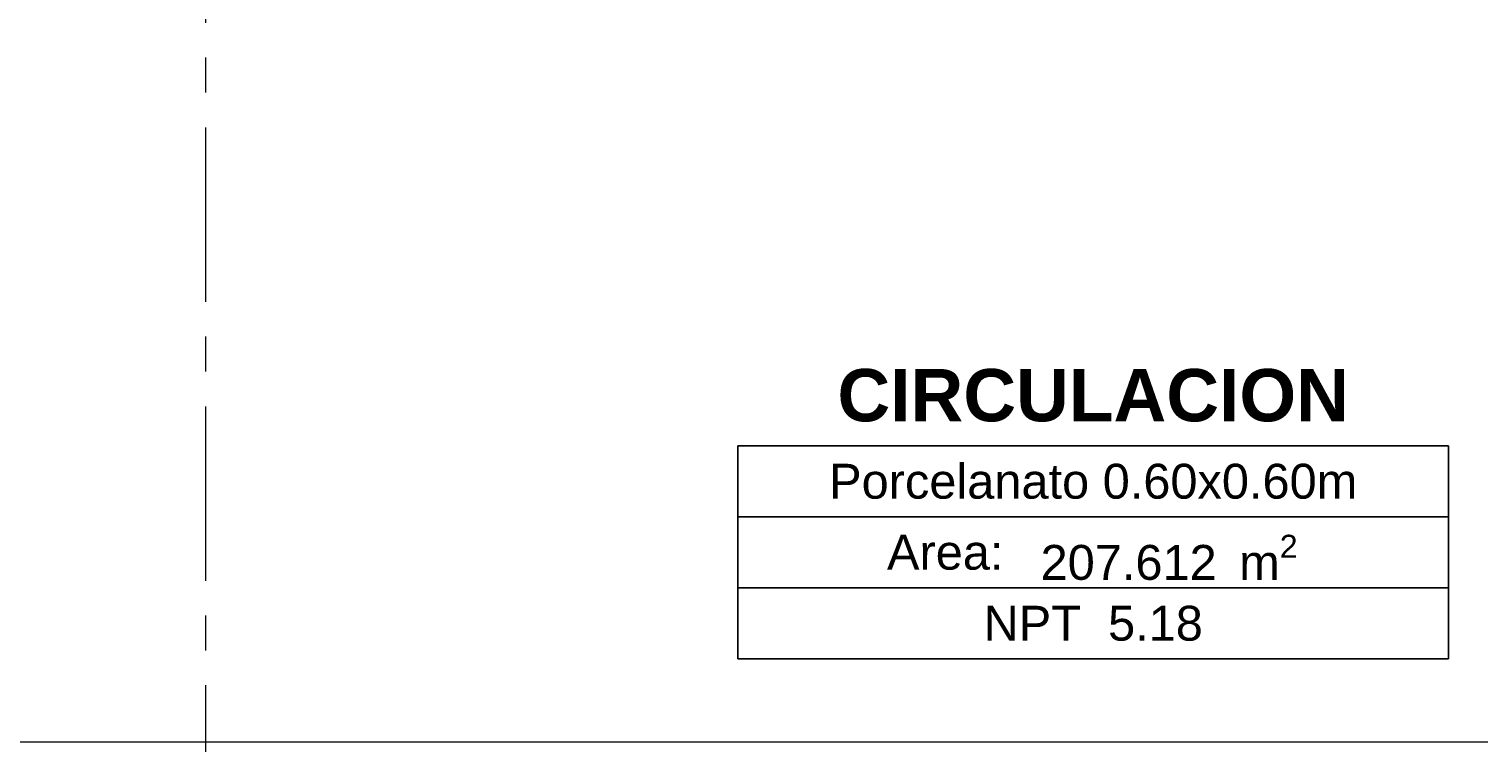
# Model space of a CAD drawing. Header units: inches. Extents: x -38 to 5698, y -33 to 92.
# Drawn here: x 122.313 to 126.47, y 27.388 to 29.432 of the extents above; entities that cross this region are included whole.
import ezdxf

# ---------------------------------------------------------------- set-up
doc = ezdxf.new("R2010")
doc.units = ezdxf.units.IN
doc.header["$MEASUREMENT"] = 0
doc.linetypes.add('Punto & Raya', pattern=[0.65, 0.5, -0.075, 0, -0.075])
for name, color, linetype in [('02 _ ARQ _ ALB _ Ejes Generales', 7, 'Continuous'), ('02 _ ARQ _ ZON _ Espacio.3D', 7, 'Continuous'), ('Interior - Escaleras & Barandillas', 7, 'Continuous')]:
    doc.layers.add(name, color=color, linetype=linetype)
doc.styles.add('Estilo_Generado_1', font='swisseb.ttf')
doc.styles.add('Estilo_Generado_7', font='swisse.ttf')

msp = doc.modelspace()

# ---------------------------------------------------------------- linework, layer by layer
at = {"layer": '02 _ ARQ _ ALB _ Ejes Generales', "color": 252, "linetype": 'Punto & Raya', "lineweight": 13}
msp.add_line((122.82, 3.05), (122.82, 44.9), dxfattribs=at)
at = {"layer": '02 _ ARQ _ ZON _ Espacio.3D', "color": 252, "linetype": 'Continuous', "lineweight": 13}
for p, q in [((126.3832, 28.2371), (124.3451, 28.2371)), ((124.3451, 28.2371), (124.3451, 27.6263)), ((124.3451, 28.2371), (126.3832, 28.2371)), ((124.3451, 28.0335), (124.3451, 28.2371)), ((126.3832, 27.6263), (126.3832, 28.2371)), ((126.3832, 28.2371), (126.3832, 28.0335)), ((126.3832, 28.0335), (124.3451, 28.0335)), ((124.3451, 28.0335), (126.3832, 28.0335)), ((124.3451, 27.8299), (124.3451, 28.0335)), ((126.3832, 28.0335), (126.3832, 27.8299)), ((126.3832, 27.8299), (124.3451, 27.8299)), ((124.3451, 27.8299), (126.3832, 27.8299)), ((124.3451, 27.6263), (124.3451, 27.8299)), ((126.3832, 27.8299), (126.3832, 27.6263)), ((124.3451, 27.6263), (126.3832, 27.6263)), ((126.3832, 27.6263), (124.3451, 27.6263))]:
    msp.add_line(p, q, dxfattribs=at)
at = {"layer": 'Interior - Escaleras & Barandillas', "color": 161, "linetype": 'Continuous', "lineweight": 13}
msp.add_line((131.82, 27.3875), (118.0251, 27.3875), dxfattribs=at)

# ---------------------------------------------------------------- texts
at = {"layer": '02 _ ARQ _ ZON _ Espacio.3D', "color": 252, "lineweight": 25, "attachment_point": 2}
for s, insert, char_height, style in [('\\A1;{\\pqc;\\pt0;\\fSwis721 Ex BT|b1|i0|c0|p34;CIRCULACION}', (125.3642, 28.457), 0.15, 'Estilo_Generado_1'), ('\\A1;{\\pqc;\\pt0;\\fSwis721 Ex BT|b0|i0|c238|p34;Porcelanato 0.60x0.60m}', (125.3642, 28.1853), 0.1, 'Estilo_Generado_7'), ('\\A1;{\\pqc;\\pt0;\\fSwis721 Ex BT|b0|i0|c238|p34;Area: }', (124.9399, 27.9817), 0.1, 'Estilo_Generado_7'), ('\\A1;{\\pqc;\\pt0,0.3;\\fSwis721 Ex BT|b0|i0|c238|p34;207.612\\fSwis721 Ex BT|b0|i0|c238|p34;\\A1{\\H.66x;\\S^  ;}\\fSwis721 Ex BT|b0|i0|c238|p34; m\\fSwis721 Ex BT|b0|i0|c238|p34;\\A1{\\H.66x;\\S2^  ;}}', (125.5818, 27.9817), 0.1, 'Estilo_Generado_7'), ('\\A1;{\\pqc;\\pt0;\\fSwis721 Ex BT|b0|i0|c238|p34;NPT  5.18}', (125.3642, 27.7781), 0.1, 'Estilo_Generado_7')]:
    msp.add_mtext(s, dxfattribs=dict(at, insert=insert, char_height=char_height, style=style))

doc.saveas('drawing.dxf')
